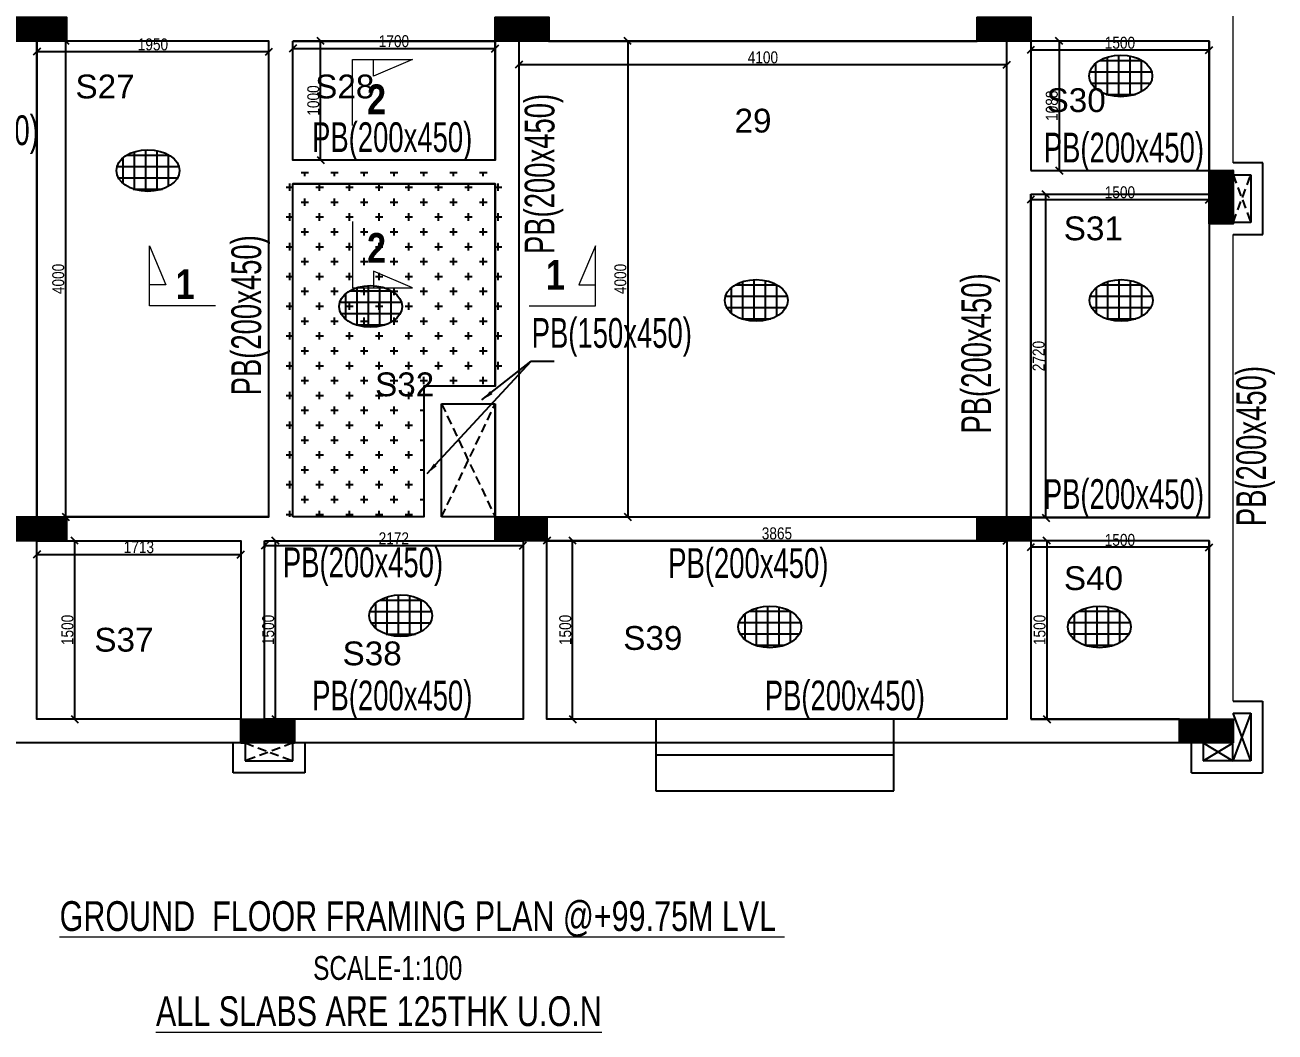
# Model space of a CAD drawing. Header units: millimetres. Extents: x -20 to 26267, y 2128 to 24672.
# Drawn here: x 5430 to 15933, y 2128 to 10593 of the extents above; entities that cross this region are included whole.
import ezdxf

# ---------------------------------------------------------------- set-up
doc = ezdxf.new("R2010")
doc.units = ezdxf.units.MM
for name, pattern in [('CENTER', [50.8, 31.75, -6.35, 6.35, -6.35]), ('CONTINU', [0]), ('HIDDEN', [0.375, 0.25, -0.125])]:
    doc.linetypes.add(name, pattern=pattern)
for name, color, linetype, lineweight in [('-S-TEXT', 6, 'Continuous', 0), ('A-OPNG-WNDW', 4, 'Continuous', 20), ('S - BEAM TXT', 30, 'Continuous', 13), ('SEC TEXT', 50, 'Continuous', 5), ('section symb', 5, 'Continuous', 0)]:
    doc.layers.add(name, color=color, linetype=linetype, lineweight=lineweight)
for name, color, linetype in [('A-WALL-PATT', 7, 'Continuous'), ('beam', 4, 'Continuous'), ('BEAM-1', 7, 'CONTINU'), ('column', 5, 'Continuous'), ('DIM', 8, 'Continuous')]:
    doc.layers.add(name, color=color, linetype=linetype)
doc.styles.add('ARIAL', font='arial.ttf')
doc.styles.add('GFC', font='ARIALN.TTF')
doc.styles.add('S - GRID TXT', font='ARIALNB.TTF')
doc.styles.add('sd', font='ARIALNB.TTF')
doc.styles.add('SOBHA', font='swisscl.ttf')
doc.styles.get("Standard").update_dxf_attribs({"font": 'arial.ttf'})
doc.dimstyles.new('GFC- 50', dxfattribs={"dimscale": 100, "dimtxt": 1, "dimasz": 0.6, "dimexe": 0.2, "dimexo": 0, "dimgap": 0.1, "dimtad": 1, "dimdec": 0, "dimzin": 1, "dimdsep": 46, "dimtxsty": 'GFC', "dimblk": 'OBLIQUE', "dimcen": 0, "dimclrd": 8, "dimclre": 8, "dimclrt": 6, "dimazin": 2, "dimtfac": 1, "dimtdec": 0, "dimtmove": 1, "dimatfit": 3, "dimfxl": 1, "dimtolj": 1, "dimlwd": -1, "dimlwe": 9, "dimarcsym": 0})
pattern_1 = [(225, (-18000.62121, 29103.9644), (0.08838834765, -0.08838834765), [])]

# ---------------------------------------------------------------- blocks, each defined once
blk = doc.blocks.new('_OBLIQUE')
at = {"color": 0, "linetype": 'ByBlock'}
blk.add_line((-0.5, -0.5), (0.5, 0.5), dxfattribs=at)
blk = doc.blocks.new('*D139')
at = {"color": 8, "linetype": 'CENTER', "lineweight": 9, "transparency": 16777216}
for p, q in [((5530, 10458), (5530, 10348)), ((7480, 10458), (7480, 10348))]:
    blk.add_line(p, q, dxfattribs=at)
at = {"color": 8, "transparency": 16777216}
blk.add_line((7480, 10368), (5530, 10368), dxfattribs=at)
at = {"color": 8, "transparency": 16777216, "xscale": 60, "yscale": 60, "zscale": 60, "rotation": 180}
blk.add_blockref('_OBLIQUE', (5530, 10368), dxfattribs=at)
at = {"color": 8, "transparency": 16777216, "xscale": 60, "yscale": 60, "zscale": 60}
blk.add_blockref('_OBLIQUE', (7480, 10368), dxfattribs=at)
at = {"color": 6, "transparency": 16777216, "insert": (6505, 10429), "char_height": 100, "attachment_point": 5, "style": 'GFC'}
blk.add_mtext('\\A1;1950', dxfattribs=at)
blk = doc.blocks.new('*D72')
at = {"color": 8, "linetype": 'CENTER', "lineweight": 9, "transparency": 16777216}
for p, q in [((5530, 10458), (5791, 10458)), ((5530, 6458), (5791, 6458))]:
    blk.add_line(p, q, dxfattribs=at)
at = {"color": 8, "transparency": 16777216}
blk.add_line((5771, 10458), (5771, 6458), dxfattribs=at)
at = {"color": 8, "transparency": 16777216, "xscale": 60, "yscale": 60, "zscale": 60}
for p, rotation in [((5771, 10458), 90), ((5771, 6458), 270)]:
    blk.add_blockref('_OBLIQUE', p, dxfattribs=dict(at, rotation=rotation))
at = {"color": 6, "transparency": 16777216, "insert": (5710, 8458), "char_height": 100, "attachment_point": 5, "rotation": 90, "style": 'GFC'}
blk.add_mtext('\\A1;4000', dxfattribs=at)
blk = doc.blocks.new('*D73')
at = {"color": 8, "linetype": 'CENTER', "lineweight": 9, "transparency": 16777216}
for p, q in [((7680, 10458), (7680, 10375)), ((9380, 10458), (9380, 10375))]:
    blk.add_line(p, q, dxfattribs=at)
at = {"color": 8, "transparency": 16777216}
blk.add_line((7680, 10395), (9380, 10395), dxfattribs=at)
at = {"color": 8, "transparency": 16777216, "xscale": 60, "yscale": 60, "zscale": 60, "rotation": 180}
blk.add_blockref('_OBLIQUE', (7680, 10395), dxfattribs=at)
at = {"color": 8, "transparency": 16777216, "xscale": 60, "yscale": 60, "zscale": 60}
blk.add_blockref('_OBLIQUE', (9380, 10395), dxfattribs=at)
at = {"color": 6, "transparency": 16777216, "insert": (8530, 10456), "char_height": 100, "attachment_point": 5, "style": 'GFC'}
blk.add_mtext('\\A1;1700', dxfattribs=at)
blk = doc.blocks.new('*D74')
at = {"color": 8, "linetype": 'CENTER', "lineweight": 9, "transparency": 16777216}
for p, q in [((7680, 10458), (7934, 10458)), ((7680, 9458), (7934, 9458))]:
    blk.add_line(p, q, dxfattribs=at)
at = {"color": 8, "transparency": 16777216}
blk.add_line((7914, 9458), (7914, 10458), dxfattribs=at)
at = {"color": 8, "transparency": 16777216, "xscale": 60, "yscale": 60, "zscale": 60}
for p, rotation in [((7914, 10458), 90), ((7914, 9458), 270)]:
    blk.add_blockref('_OBLIQUE', p, dxfattribs=dict(at, rotation=rotation))
at = {"color": 6, "transparency": 16777216, "insert": (7853, 9958), "char_height": 100, "attachment_point": 5, "rotation": 90, "style": 'GFC'}
blk.add_mtext('\\A1;1000', dxfattribs=at)
blk = doc.blocks.new('*D75')
at = {"color": 8, "linetype": 'CENTER', "lineweight": 9, "transparency": 16777216}
for p, q in [((9580, 10458), (9580, 10239)), ((13680, 10458), (13680, 10239))]:
    blk.add_line(p, q, dxfattribs=at)
at = {"color": 8, "transparency": 16777216}
blk.add_line((13680, 10259), (9580, 10259), dxfattribs=at)
at = {"color": 8, "transparency": 16777216, "xscale": 60, "yscale": 60, "zscale": 60, "rotation": 180}
blk.add_blockref('_OBLIQUE', (9580, 10259), dxfattribs=at)
at = {"color": 8, "transparency": 16777216, "xscale": 60, "yscale": 60, "zscale": 60}
blk.add_blockref('_OBLIQUE', (13680, 10259), dxfattribs=at)
at = {"color": 6, "transparency": 16777216, "insert": (11630, 10320), "char_height": 100, "attachment_point": 5, "style": 'GFC'}
blk.add_mtext('\\A1;4100', dxfattribs=at)
blk = doc.blocks.new('*D76')
at = {"color": 8, "linetype": 'CENTER', "lineweight": 9, "transparency": 16777216}
for p, q in [((9580, 10458), (10514, 10458)), ((9580, 6458), (10514, 6458))]:
    blk.add_line(p, q, dxfattribs=at)
at = {"color": 8, "transparency": 16777216}
blk.add_line((10494, 10458), (10494, 6458), dxfattribs=at)
at = {"color": 8, "transparency": 16777216, "xscale": 60, "yscale": 60, "zscale": 60}
for p, rotation in [((10494, 10458), 90), ((10494, 6458), 270)]:
    blk.add_blockref('_OBLIQUE', p, dxfattribs=dict(at, rotation=rotation))
at = {"color": 6, "transparency": 16777216, "insert": (10433, 8458), "char_height": 100, "attachment_point": 5, "rotation": 90, "style": 'GFC'}
blk.add_mtext('\\A1;4000', dxfattribs=at)
blk = doc.blocks.new('*D77')
at = {"color": 8, "linetype": 'CENTER', "lineweight": 9, "transparency": 16777216}
for p, q in [((13880, 10458), (13880, 10362)), ((15380, 10458), (15380, 10362))]:
    blk.add_line(p, q, dxfattribs=at)
at = {"color": 8, "transparency": 16777216}
blk.add_line((15380, 10382), (13880, 10382), dxfattribs=at)
at = {"color": 8, "transparency": 16777216, "xscale": 60, "yscale": 60, "zscale": 60, "rotation": 180}
blk.add_blockref('_OBLIQUE', (13880, 10382), dxfattribs=at)
at = {"color": 8, "transparency": 16777216, "xscale": 60, "yscale": 60, "zscale": 60}
blk.add_blockref('_OBLIQUE', (15380, 10382), dxfattribs=at)
at = {"color": 6, "transparency": 16777216, "insert": (14630, 10443), "char_height": 100, "attachment_point": 5, "style": 'GFC'}
blk.add_mtext('\\A1;1500', dxfattribs=at)
blk = doc.blocks.new('*D78')
at = {"color": 8, "linetype": 'CENTER', "lineweight": 9, "transparency": 16777216}
for p, q in [((13880, 10458), (14139, 10458)), ((13880, 9370), (14139, 9370))]:
    blk.add_line(p, q, dxfattribs=at)
at = {"color": 8, "transparency": 16777216}
blk.add_line((14119, 10458), (14119, 9370), dxfattribs=at)
at = {"color": 8, "transparency": 16777216, "xscale": 60, "yscale": 60, "zscale": 60}
for p, rotation in [((14119, 10458), 90), ((14119, 9370), 270)]:
    blk.add_blockref('_OBLIQUE', p, dxfattribs=dict(at, rotation=rotation))
at = {"color": 6, "transparency": 16777216, "insert": (14058, 9914), "char_height": 100, "attachment_point": 5, "rotation": 90, "style": 'GFC'}
blk.add_mtext('\\A1;1088', dxfattribs=at)
blk = doc.blocks.new('*D79')
at = {"color": 8, "linetype": 'CENTER', "lineweight": 9, "transparency": 16777216}
for p, q in [((13880, 9170), (13880, 9105)), ((15380, 9170), (15380, 9105))]:
    blk.add_line(p, q, dxfattribs=at)
at = {"color": 8, "transparency": 16777216}
blk.add_line((13880, 9125), (15380, 9125), dxfattribs=at)
at = {"color": 8, "transparency": 16777216, "xscale": 60, "yscale": 60, "zscale": 60, "rotation": 180}
blk.add_blockref('_OBLIQUE', (13880, 9125), dxfattribs=at)
at = {"color": 8, "transparency": 16777216, "xscale": 60, "yscale": 60, "zscale": 60}
blk.add_blockref('_OBLIQUE', (15380, 9125), dxfattribs=at)
at = {"color": 6, "transparency": 16777216, "insert": (14630, 9186), "char_height": 100, "attachment_point": 5, "style": 'GFC'}
blk.add_mtext('\\A1;1500', dxfattribs=at)
blk = doc.blocks.new('*D80')
at = {"color": 8, "linetype": 'CENTER', "lineweight": 9, "transparency": 16777216}
for p, q in [((13880, 9170), (14028, 9170)), ((13880, 6450), (14028, 6450))]:
    blk.add_line(p, q, dxfattribs=at)
at = {"color": 8, "transparency": 16777216}
blk.add_line((14008, 6450), (14008, 9170), dxfattribs=at)
at = {"color": 8, "transparency": 16777216, "xscale": 60, "yscale": 60, "zscale": 60}
for p, rotation in [((14008, 9170), 90), ((14008, 6450), 270)]:
    blk.add_blockref('_OBLIQUE', p, dxfattribs=dict(at, rotation=rotation))
at = {"color": 6, "transparency": 16777216, "insert": (13947, 7810), "char_height": 100, "attachment_point": 5, "rotation": 90, "style": 'GFC'}
blk.add_mtext('\\A1;2720', dxfattribs=at)
blk = doc.blocks.new('*D81')
at = {"color": 8, "linetype": 'CENTER', "lineweight": 9, "transparency": 16777216}
for p, q in [((13880, 6258), (13880, 6183)), ((15380, 6258), (15380, 6183))]:
    blk.add_line(p, q, dxfattribs=at)
at = {"color": 8, "transparency": 16777216}
blk.add_line((15380, 6203), (13880, 6203), dxfattribs=at)
at = {"color": 8, "transparency": 16777216, "xscale": 60, "yscale": 60, "zscale": 60, "rotation": 180}
blk.add_blockref('_OBLIQUE', (13880, 6203), dxfattribs=at)
at = {"color": 8, "transparency": 16777216, "xscale": 60, "yscale": 60, "zscale": 60}
blk.add_blockref('_OBLIQUE', (15380, 6203), dxfattribs=at)
at = {"color": 6, "transparency": 16777216, "insert": (14630, 6264), "char_height": 100, "attachment_point": 5, "style": 'GFC'}
blk.add_mtext('\\A1;1500', dxfattribs=at)
blk = doc.blocks.new('*D82')
at = {"color": 8, "linetype": 'CENTER', "lineweight": 9, "transparency": 16777216}
for p, q in [((13880, 6258), (14036, 6258)), ((13880, 4758), (14036, 4758))]:
    blk.add_line(p, q, dxfattribs=at)
at = {"color": 8, "transparency": 16777216}
blk.add_line((14016, 6258), (14016, 4758), dxfattribs=at)
at = {"color": 8, "transparency": 16777216, "xscale": 60, "yscale": 60, "zscale": 60}
for p, rotation in [((14016, 6258), 90), ((14016, 4758), 270)]:
    blk.add_blockref('_OBLIQUE', p, dxfattribs=dict(at, rotation=rotation))
at = {"color": 6, "transparency": 16777216, "insert": (13955, 5508), "char_height": 100, "attachment_point": 5, "rotation": 90, "style": 'GFC'}
blk.add_mtext('\\A1;1500', dxfattribs=at)
blk = doc.blocks.new('*D83')
at = {"color": 8, "linetype": 'CENTER', "lineweight": 9, "transparency": 16777216}
for p, q in [((9815, 6258), (9815, 6278)), ((13680, 6258), (13680, 6278))]:
    blk.add_line(p, q, dxfattribs=at)
at = {"color": 8, "transparency": 16777216}
blk.add_line((9815, 6258), (13680, 6258), dxfattribs=at)
at = {"color": 8, "transparency": 16777216, "xscale": 60, "yscale": 60, "zscale": 60, "rotation": 180}
blk.add_blockref('_OBLIQUE', (9815, 6258), dxfattribs=at)
at = {"color": 8, "transparency": 16777216, "xscale": 60, "yscale": 60, "zscale": 60}
blk.add_blockref('_OBLIQUE', (13680, 6258), dxfattribs=at)
at = {"color": 6, "transparency": 16777216, "insert": (11748, 6319), "char_height": 100, "attachment_point": 5, "style": 'GFC'}
blk.add_mtext('\\A1;3865', dxfattribs=at)
blk = doc.blocks.new('*D84')
at = {"color": 8, "linetype": 'CENTER', "lineweight": 9, "transparency": 16777216}
for p, q in [((9815, 6258), (10051, 6258)), ((9815, 4758), (10051, 4758))]:
    blk.add_line(p, q, dxfattribs=at)
at = {"color": 8, "transparency": 16777216}
blk.add_line((10031, 4758), (10031, 6258), dxfattribs=at)
at = {"color": 8, "transparency": 16777216, "xscale": 60, "yscale": 60, "zscale": 60}
for p, rotation in [((10031, 6258), 90), ((10031, 4758), 270)]:
    blk.add_blockref('_OBLIQUE', p, dxfattribs=dict(at, rotation=rotation))
at = {"color": 6, "transparency": 16777216, "insert": (9970, 5508), "char_height": 100, "attachment_point": 5, "rotation": 90, "style": 'GFC'}
blk.add_mtext('\\A1;1500', dxfattribs=at)
blk = doc.blocks.new('*D85')
at = {"color": 8, "linetype": 'CENTER', "lineweight": 9, "transparency": 16777216}
for p, q in [((7444, 6258), (7444, 6198)), ((9615, 6258), (9615, 6198))]:
    blk.add_line(p, q, dxfattribs=at)
at = {"color": 8, "transparency": 16777216}
blk.add_line((7444, 6218), (9615, 6218), dxfattribs=at)
at = {"color": 8, "transparency": 16777216, "xscale": 60, "yscale": 60, "zscale": 60, "rotation": 180}
blk.add_blockref('_OBLIQUE', (7444, 6218), dxfattribs=at)
at = {"color": 8, "transparency": 16777216, "xscale": 60, "yscale": 60, "zscale": 60}
blk.add_blockref('_OBLIQUE', (9615, 6218), dxfattribs=at)
at = {"color": 6, "transparency": 16777216, "insert": (8529, 6278), "char_height": 100, "attachment_point": 5, "style": 'GFC'}
blk.add_mtext('\\A1;2172', dxfattribs=at)
blk = doc.blocks.new('*D86')
at = {"color": 8, "linetype": 'CENTER', "lineweight": 9, "transparency": 16777216}
for p, q in [((7444, 6258), (7555, 6258)), ((7444, 4758), (7555, 4758))]:
    blk.add_line(p, q, dxfattribs=at)
at = {"color": 8, "transparency": 16777216}
blk.add_line((7535, 4758), (7535, 6258), dxfattribs=at)
at = {"color": 8, "transparency": 16777216, "xscale": 60, "yscale": 60, "zscale": 60}
for p, rotation in [((7535, 6258), 90), ((7535, 4758), 270)]:
    blk.add_blockref('_OBLIQUE', p, dxfattribs=dict(at, rotation=rotation))
at = {"color": 6, "transparency": 16777216, "insert": (7474, 5508), "char_height": 100, "attachment_point": 5, "rotation": 90, "style": 'GFC'}
blk.add_mtext('\\A1;1500', dxfattribs=at)
blk = doc.blocks.new('*D87')
at = {"color": 8, "linetype": 'CENTER', "lineweight": 9, "transparency": 16777216}
for p, q in [((5530, 6258), (5530, 6122)), ((7244, 6258), (7244, 6122))]:
    blk.add_line(p, q, dxfattribs=at)
at = {"color": 8, "transparency": 16777216}
blk.add_line((5530, 6142), (7244, 6142), dxfattribs=at)
at = {"color": 8, "transparency": 16777216, "xscale": 60, "yscale": 60, "zscale": 60, "rotation": 180}
blk.add_blockref('_OBLIQUE', (5530, 6142), dxfattribs=at)
at = {"color": 8, "transparency": 16777216, "xscale": 60, "yscale": 60, "zscale": 60}
blk.add_blockref('_OBLIQUE', (7244, 6142), dxfattribs=at)
at = {"color": 6, "transparency": 16777216, "insert": (6387, 6203), "char_height": 100, "attachment_point": 5, "style": 'GFC'}
blk.add_mtext('\\A1;1713', dxfattribs=at)
blk = doc.blocks.new('*D88')
at = {"color": 8, "linetype": 'CENTER', "lineweight": 9, "transparency": 16777216}
for p, q in [((5530, 6258), (5868, 6258)), ((5530, 4758), (5868, 4758))]:
    blk.add_line(p, q, dxfattribs=at)
at = {"color": 8, "transparency": 16777216}
blk.add_line((5848, 4758), (5848, 6258), dxfattribs=at)
at = {"color": 8, "transparency": 16777216, "xscale": 60, "yscale": 60, "zscale": 60}
for p, rotation in [((5848, 6258), 90), ((5848, 4758), 270)]:
    blk.add_blockref('_OBLIQUE', p, dxfattribs=dict(at, rotation=rotation))
at = {"color": 6, "transparency": 16777216, "insert": (5787, 5508), "char_height": 100, "attachment_point": 5, "rotation": 90, "style": 'GFC'}
blk.add_mtext('\\A1;1500', dxfattribs=at)

msp = doc.modelspace()

# ---------------------------------------------------------------- hatches: boundary and pattern name
at = {"layer": 'A-WALL-PATT'}
h = msp.add_hatch(dxfattribs=at)
h.set_pattern_fill('ANSI31', color=8)
h.set_pattern_definition([(45, (67480.36595, 26291.84738), (-0.08838834765, 0.08838834765), [])])
h.paths.add_polyline_path([(5330.1, 10657.8), (5330.1, 10457.8), (5780.1, 10457.8), (5780.1, 10657.8)])
h = msp.add_hatch(dxfattribs=at)
h.set_pattern_fill('ANSI31', color=8)
h.set_pattern_definition([(45, (71530.36595, 26291.84897), (-0.08838834765, 0.08838834765), [])])
h.paths.add_polyline_path([(9380.1, 10657.8), (9380.1, 10457.8), (9830.1, 10457.8), (9830.1, 10657.8)])
h = msp.add_hatch(dxfattribs=at)
h.set_pattern_fill('ANSI31', color=8)
h.set_pattern_definition([(45, (75580.36591, 26291.84717), (-0.08838834765, 0.08838834765), [])])
h.paths.add_polyline_path([(13430.1, 10657.8), (13430.1, 10457.8), (13880.1, 10457.8), (13880.1, 10657.8)])
h = msp.add_hatch(dxfattribs=at)
h.set_pattern_fill('CROSS', color=8, scale=500)
h.set_pattern_definition([(0, (-18000.62, 29103.96), (125, 125), [62.5, -187.5]), (90, (-17969.37, 29072.71), (-125, 125), [62.5, -187.5])])
edge = h.paths.add_edge_path()
edge.add_line((9388.8, 7557.8), (8780.1, 7557.8))
edge.add_line((8780.1, 7557.8), (8780.1, 6457.8))
edge.add_line((8780.1, 6457.8), (7580.1, 6457.8))
edge.add_line((7580.1, 6457.8), (7580.1, 9357.8))
edge.add_line((7580.1, 9357.8), (9480.1, 9357.8))
edge.add_line((9480.1, 9357.8), (9480.1, 7557.8))
h = msp.add_hatch(dxfattribs=at)
h.set_pattern_fill('ANSI31', color=8, angle=90)
h.set_pattern_definition([(135, (-18000.62121, 29103.9644), (-0.08838834765, -0.08838834765), [])])
h.paths.add_polyline_path([(15580.1, 8920.1), (15580.1, 9370.1), (15380.1, 9370.1), (15380.1, 8920.1)])
h = msp.add_hatch(dxfattribs=at)
h.set_pattern_fill('ANSI31', color=8)
h.set_pattern_definition([(45, (67480.36595, 22091.84738), (-0.08838834765, 0.08838834765), [])])
h.paths.add_polyline_path([(5330.1, 6457.8), (5330.1, 6257.8), (5780.1, 6257.8), (5780.1, 6457.8)])
h = msp.add_hatch(dxfattribs=at)
h.set_pattern_fill('ANSI31', color=8)
h.set_pattern_definition([(45, (71530.36595, 22091.84738), (-0.08838834765, 0.08838834765), [])])
h.paths.add_polyline_path([(9380.1, 6457.8), (9380.1, 6257.8), (9815.1, 6257.8), (9815.1, 6457.8)])
h = msp.add_hatch(dxfattribs=at)
h.set_pattern_fill('ANSI31', color=8)
h.set_pattern_definition([(45, (75580.36592, 22091.84738), (-0.08838834765, 0.08838834765), [])])
h.paths.add_polyline_path([(13430.1, 6457.8), (13430.1, 6257.8), (13880.1, 6257.8), (13880.1, 6457.8)])
h = msp.add_hatch(dxfattribs=at)
h.set_pattern_fill('ANSI31', color=8, angle=180)
h.set_pattern_definition(pattern_1)
h.paths.add_polyline_path([(7693.6, 4557.8), (7693.6, 4757.8), (7243.6, 4757.8), (7243.6, 4557.8)])
h = msp.add_hatch(dxfattribs=at)
h.set_pattern_fill('ANSI31', color=8, angle=180)
h.set_pattern_definition(pattern_1)
h.paths.add_polyline_path([(15580.1, 4557.8), (15580.1, 4757.8), (15130.1, 4757.8), (15130.1, 4557.8)])
at = {"layer": 'DIM'}
h = msp.add_hatch(dxfattribs=at)
h.set_pattern_fill('ANSI37', color=256, scale=30, angle=45)
h.set_pattern_definition([(90, (-151972.89, 116689.68), (-95.25, 2e-14), []), (180, (-151972.89, 116689.68), (-2e-14, -95.25), [])])
edge = h.paths.add_edge_path()
edge.add_ellipse((14637.1, 10164.7), major_axis=(-265, 0), ratio=0.6603774, start_angle=0, end_angle=360)
h = msp.add_hatch(dxfattribs=at)
h.set_pattern_fill('ANSI37', color=256, scale=30, angle=45)
h.set_pattern_definition([(90, (-160146.84, 115893.89), (-95.25, 2e-14), []), (180, (-160146.84, 115893.89), (-2e-14, -95.25), [])])
edge = h.paths.add_edge_path()
edge.add_ellipse((6463.2, 9368.9), major_axis=(-265, 0), ratio=0.6603774, start_angle=0, end_angle=360)
h = msp.add_hatch(dxfattribs=at)
h.set_pattern_fill('ANSI37', color=256, scale=30, angle=45)
h.set_pattern_definition([(90, (-155035.66, 114802.72), (-95.25, 2e-14), []), (180, (-155035.66, 114802.72), (-2e-14, -95.25), [])])
edge = h.paths.add_edge_path()
edge.add_ellipse((11574.3, 8277.7), major_axis=(-265, 0), ratio=0.6603774, start_angle=0, end_angle=360)
h = msp.add_hatch(dxfattribs=at)
h.set_pattern_fill('ANSI37', color=256, scale=30, angle=45)
h.set_pattern_definition([(90, (-151969.56, 114802.72), (-95.25, 2e-14), []), (180, (-151969.56, 114802.72), (-2e-14, -95.25), [])])
edge = h.paths.add_edge_path()
edge.add_ellipse((14640.4, 8277.7), major_axis=(-265, 0), ratio=0.6603774, start_angle=0, end_angle=360)
h = msp.add_hatch(dxfattribs=at)
h.set_pattern_fill('ANSI37', color=256, scale=30, angle=45)
h.set_pattern_definition([(90, (-158276.34, 114751.67), (-95.25, 2e-14), []), (180, (-158276.34, 114751.67), (-2e-14, -95.25), [])])
edge = h.paths.add_edge_path()
edge.add_ellipse((8333.7, 8226.7), major_axis=(-265, 0), ratio=0.6603774, start_angle=0, end_angle=360)
h = msp.add_hatch(dxfattribs=at)
h.set_pattern_fill('ANSI37', color=256, scale=30, angle=45)
h.set_pattern_definition([(90, (-158022.72, 112153.22), (-95.25, 2e-14), []), (180, (-158022.72, 112153.22), (-2e-14, -95.25), [])])
edge = h.paths.add_edge_path()
edge.add_ellipse((8587.3, 5628.2), major_axis=(-265, 0), ratio=0.6603774, start_angle=0, end_angle=360)
h = msp.add_hatch(dxfattribs=at)
h.set_pattern_fill('ANSI37', color=256, scale=30, angle=45)
h.set_pattern_definition([(90, (-154922.01, 112058.8), (-95.25, 2e-14), []), (180, (-154922.01, 112058.8), (-2e-14, -95.25), [])])
edge = h.paths.add_edge_path()
edge.add_ellipse((11688, 5533.8), major_axis=(-265, 0), ratio=0.6603774, start_angle=0, end_angle=360)
h = msp.add_hatch(dxfattribs=at)
h.set_pattern_fill('ANSI37', color=256, scale=30, angle=45)
h.set_pattern_definition([(90, (-152152.63, 112058.8), (-95.25, 2e-14), []), (180, (-152152.63, 112058.8), (-2e-14, -95.25), [])])
edge = h.paths.add_edge_path()
edge.add_ellipse((14457.4, 5533.8), major_axis=(-265, 0), ratio=0.6603774, start_angle=0, end_angle=360)

# ---------------------------------------------------------------- linework, layer by layer
at = {"color": 40, "true_color": 0xf8d731}
for points, elevation in [([(5530.1, 6457.8), (7480.1, 6457.8), (7480.1, 10457.8), (5530.1, 10457.8)], 358558.6), ([(7680.1, 10457.8), (9380.1, 10457.8), (9380.1, 9457.8), (7680.1, 9457.8)], 358558.6), ([(9580.1, 6457.8), (13680.1, 6457.8), (13680.1, 10457.8), (9580.1, 10457.8)], 358558.6), ([(13880.1, 9370.1), (15380.1, 9370.1), (15380.1, 10457.8), (13880.1, 10457.8)], 478075.2), ([(7680.1, 6457.8), (7680.1, 9257.8), (9379.5, 9257.8), (9379.5, 7557.8), (8780.1, 7557.8), (8780.1, 6457.8)], 239039.1), ([(13880.1, 9170.1), (15380.1, 9170.1), (15380.1, 6449.8), (13880.1, 6449.8)], 239036.1), ([(5530.1, 6257.8), (7243.6, 6257.8), (7243.6, 4757.8), (5530.1, 4757.8)], 358558.6), ([(7443.6, 6257.8), (9615.1, 6257.8), (9615.1, 4757.8), (7443.6, 4757.8)], 358558.6), ([(9815.1, 6257.8), (13680.1, 6257.8), (13680.1, 4757.8), (9815.1, 4757.8)], 358558.6), ([(13880.1, 4757.8), (15380.1, 4757.8), (15380.1, 6257.8), (13880.1, 6257.8)], 239039.1)]:
    msp.add_lwpolyline(points, close=True, dxfattribs=dict(at, elevation=elevation))
at = {"layer": 'A-OPNG-WNDW'}
for p, q in [((15580.1, 9432.8, 239039.1), (15580.1, 13507.3, 347463)), ((13880.1, 10457.8, 478078.2), (15380.1, 10457.8, 239039.1)), ((13880.1, 9370.1, 478075.2), (15380.1, 9370.1, 239036.1)), ((13880.1, 9170.1, 239036.1), (15380.1, 9170.1, 239036.1)), ((15580.1, 4907.8, 239039.1), (15580.1, 8832.8, 239039.1)), ((13880.1, 6457.8, 239039.1), (15380.1, 6457.8, 239039.1)), ((5530.1, 6257.8, 358558.6), (5530.1, 4757.8, 239039.1)), ((7243.6, 4757.8, 239039.1), (7243.6, 6257.8, 358558.6)), ((7443.6, 4757.8, 239039.1), (7443.6, 6257.8, 358558.6)), ((9615.1, 6257.8, 358558.6), (9615.1, 4757.8, 239039.1)), ((9815.1, 6257.8, 358558.6), (9815.1, 4757.8, 239039.1)), ((13680.1, 6257.8, 239039.1), (13680.1, 4757.8, 239039.1)), ((13880.1, 6257.8, 239039.1), (13880.1, 4757.8, 239039.1)), ((13880.1, 6257.8, 239039.1), (15380.1, 6257.8, 239039.1))]:
    msp.add_line(p, q, dxfattribs=at)
at = {"layer": 'A-OPNG-WNDW', "color": 8}
for p, q in [((15580.1, 9370.1, 239039.1), (15580.1, 9332.8, 246580.1)), ((15580.1, 8932.8, 239039.1), (15580.1, 8920.1, 239039.1))]:
    msp.add_line(p, q, dxfattribs=at)
at = {"layer": 'beam'}
for p, q in [((5530.1, 6457.8, 358558.6), (5530.1, 10457.8, 358558.6)), ((7480.1, 10457.8, 358558.6), (5780.1, 10457.8, 358558.6)), ((7480.1, 6457.8, 239039.1), (7480.1, 10457.8, 358558.6)), ((9380.1, 10457.8, 358558.6), (7680.1, 10457.8, 358558.6)), ((7680.1, 9457.8, 328678.8), (7680.1, 10457.8, 358558.6)), ((9380.1, 9457.8, 358558.6), (9380.1, 10457.8, 358558.6)), ((9580.1, 10457.8, 239039.1), (9580.1, 6457.8, 358558.6)), ((9830.1, 10457.8, 239039.1), (13430.1, 10457.8, 365589.2)), ((13680.1, 6457.8), (13680.1, 10457.8)), ((13880.1, 10457.8, 239039.1), (13880.1, 9369.3, 239039.1)), ((15380.1, 10457.8, 239039.1), (15380.1, 9370.1, 239039.1)), ((9380.1, 9457.8, 239039.1), (7680.1, 9457.8, 328678.8)), ((7680.1, 6457.8, 239039.1), (7680.1, 9257.8, 322702.8)), ((9380.1, 9257.8, 239039.1), (7680.1, 9257.8, 328678.8)), ((9380.1, 7557.8, 311604.5), (9380.1, 9257.8, 239039.1)), ((9380.1, 9257.8, 239039.1), (9380.1, 7557.8, 239039.1)), ((13880.1, 9170.1, 239036.1), (13880.1, 6457.8, 239039.1)), ((15380.1, 8920.1, 239039.1), (15380.1, 6457.8, 239039.1)), ((9380.1, 7557.8, 239039.1), (8780.1, 7557.8, 239039.1)), ((8780.1, 7557.8, 239039.1), (8780.1, 6457.8, 239039.1)), ((8930.1, 6457.8, 239039.1), (8930.1, 7407.8, 239039.1)), ((8930.1, 7407.8, 239039.1), (9380.1, 7407.8, 239039.1)), ((9380.1, 6457.8, 358558.6), (9380.1, 7407.8, 318007.4)), ((9380.1, 7407.8, 239039.1), (9380.1, 6457.8, 239039.1)), ((7480.1, 6457.8, 302118.9), (5780.1, 6457.8, 358558.6)), ((8780.1, 6457.8, 239039.1), (7680.1, 6457.8, 239039.1)), ((9380.1, 6457.8, 239039.1), (8930.1, 6457.8, 239039.1)), ((9815.1, 6457.8, 358558.6), (13430.1, 6457.8, 232039.4)), ((5780.1, 6257.8, 358558.6), (7243.6, 6257.8, 358558.6)), ((7443.6, 6257.8, 358558.6), (9380.1, 6257.8, 358558.6)), ((13430.1, 6257.8, 232039.4), (9815.1, 6257.8, 358558.6)), ((15380.1, 6257.8, 239039.1), (15380.1, 4757.8, 239039.1)), ((6430.1, 4757.8, 239039.1), (5530.1, 4757.8, 239039.1)), ((7243.6, 4757.8, 239039.1), (6430.1, 4757.8, 239039.1)), ((9615.1, 4757.8, 239039.1), (7693.6, 4757.8, 239039.1)), ((13680.1, 4757.8, 239039.1), (9815.1, 4757.8, 239039.1)), ((15130.1, 4757.8, 239039.1), (13880.1, 4757.8, 239039.1)), ((7243.6, 4557.8, 239039.1), (830.1, 4557.8, 239039.1)), ((15130.1, 4557.8, 239039.1), (7693.6, 4557.8, 239039.1))]:
    msp.add_line(p, q, dxfattribs=at)
at = {"layer": 'beam', "color": 4}
for p, q in [((15830.1, 9432.8, 239039.1), (15580.1, 9432.8, 239039.1)), ((15830.1, 8832.8, 239039.1), (15830.1, 9432.8, 239039.1)), ((15580.1, 8832.8, 239039.1), (15830.1, 8832.8, 239039.1)), ((15580.1, 4907.8, 239039.1), (15828.9, 4907.8, 239039.1)), ((15828.9, 4907.8, 239039.1), (15828.9, 4307.8, 239039.1)), ((7180.1, 4307.8, 239039.1), (7180.1, 4557.8, 239039.1)), ((7780.1, 4557.8, 239039.1), (7780.1, 4307.8, 239039.1)), ((15230.2, 4307.8, 239039.1), (15230.2, 4557.8, 239039.1)), ((7780.1, 4307.8, 239039.1), (7180.1, 4307.8, 239039.1)), ((15230.2, 4307.8, 239039.1), (15828.9, 4307.8, 239039.1))]:
    msp.add_line(p, q, dxfattribs=at)
at = {"layer": 'beam', "color": 8}
for p, q in [((15580.1, 9332.8, 239039.1), (15730.1, 9332.8, 239039.1)), ((15730.1, 9332.8, 239039.1), (15730.1, 8932.8, 239039.1)), ((15730.1, 8932.8, 239039.1), (15580.1, 8932.8, 239039.1)), ((10730.1, 4756.7, 239039.1), (10730.1, 4156.7, 239039.1)), ((12730.1, 4156.7, 239039.1), (12730.1, 4756.7, 239039.1)), ((15728.9, 4807.8, 239039.1), (15578.9, 4407.8, 239039.1)), ((15580.1, 4807.8, 239039.1), (15728.9, 4807.8, 239039.1)), ((15728.9, 4407.8, 239039.1), (15580.1, 4807.8, 239039.1)), ((15728.9, 4807.8, 239039.1), (15728.9, 4407.8, 239039.1)), ((7243.6, 4557.8, 239039.1), (7280.1, 4557.8, 239039.1)), ((7280.1, 4557.8, 239039.1), (7280.1, 4407.8, 239039.1)), ((7680.1, 4557.8, 239039.1), (7693.6, 4557.8, 239039.1)), ((7680.1, 4407.8, 239039.1), (7680.1, 4557.8, 239039.1)), ((15330.2, 4407.8, 239039.1), (15580.2, 4557.8, 239039.1)), ((15330.2, 4557.8, 239039.1), (15578.9, 4407.8, 239039.1)), ((15330.2, 4557.8, 239039.1), (15330.2, 4407.8, 239039.1)), ((15578.9, 4407.8, 239039.1), (15578.9, 4557.8, 239039.1)), ((12730.1, 4456.7, 239039.1), (10730.1, 4456.7, 239039.1)), ((7280.1, 4407.8, 239039.1), (7680.1, 4407.8, 239039.1)), ((15728.9, 4407.8, 239039.1), (15330.2, 4407.8, 239039.1)), ((10730.1, 4156.7, 239039.1), (12730.1, 4156.7, 239039.1))]:
    msp.add_line(p, q, dxfattribs=at)
at = {"layer": 'beam', "color": 8, "linetype": 'HIDDEN', "ltscale": 300}
for p, q in [((15580.1, 9332.8, 239039.1), (15730.1, 8932.8, 239039.1)), ((15580.1, 8932.8, 239039.1), (15730.1, 9332.8, 239039.1)), ((8930.1, 6457.8, 239039.1), (9380.1, 7407.8, 318007.4)), ((8930.1, 7407.8, 239039.1), (9380.1, 6457.8, 239039.1)), ((7280.1, 4557.8, 239039.1), (7680.1, 4407.8, 239039.1)), ((7680.1, 4557.8, 239039.1), (7280.1, 4407.8, 239039.1))]:
    msp.add_line(p, q, dxfattribs=at)
at = {"layer": 'BEAM-1', "color": 3}
for centre in [(14637.1, 10164.7, 239039.1), (6463.2, 9368.9, 56071.1), (11574.3, 8277.7, 239039.1), (14640.4, 8277.7, 239039.1), (8333.7, 8226.7, 239039.1), (8587.3, 5628.2, 239039.1), (11688, 5533.8, 239039.1), (14457.4, 5533.8, 239039.1)]:
    msp.add_ellipse(centre, major_axis=(-265, 0), ratio=0.6603774, dxfattribs=at)
at = {"layer": 'column'}
for points, elevation in [([(5330.1, 10657.8), (5780.1, 10657.8), (5780.1, 10457.8), (5330.1, 10457.8)], 358558.6), ([(9380.1, 10657.8), (9830.1, 10657.8), (9830.1, 10457.8), (9380.1, 10457.8)], 239039.1), ([(13430.1, 10657.8), (13880.1, 10657.8), (13880.1, 10457.8), (13430.1, 10457.8)], 478078.2), ([(15380.1, 8920.1), (15380.1, 9370.1), (15580.1, 9370.1), (15580.1, 8920.1)], 239039.1), ([(5330.1, 6457.8), (5780.1, 6457.8), (5780.1, 6257.8), (5330.1, 6257.8)], 358558.6), ([(9380.1, 6457.8), (9815.1, 6457.8), (9815.1, 6257.8), (9380.1, 6257.8)], 358558.6), ([(13430.1, 6457.8), (13880.1, 6457.8), (13880.1, 6257.8), (13430.1, 6257.8)], 239039.1), ([(7693.6, 4557.8), (7243.6, 4557.8), (7243.6, 4757.8), (7693.6, 4757.8)], 239039.1), ([(15580.1, 4557.8), (15130.1, 4557.8), (15130.1, 4757.8), (15580.1, 4757.8)], 239039.1)]:
    msp.add_lwpolyline(points, close=True, dxfattribs=dict(at, elevation=elevation))
at = {"layer": 'section symb', "ltscale": 1000}
for points, elevation in [([(8180.9, 9747.7), (8180.9, 10303.1), (8685.8, 10303.1), (8357.7, 10163.7), (8357.7, 10303.1)], 908267.3), ([(8180.9, 8939.7), (8180.9, 8384.3), (8685.8, 8384.3), (8357.7, 8523.7), (8357.7, 8384.3)], 908267.3), ([(7030.8, 8232.9), (6475.4, 8232.9), (6475.4, 8737.8), (6614.8, 8409.7), (6475.4, 8409.7)], 239039.1), ([(9667.2, 8232.9), (10222.5, 8232.9), (10222.5, 8737.8), (10083.2, 8409.7), (10222.5, 8409.7)], 239039.1)]:
    msp.add_lwpolyline(points, dxfattribs=dict(at, elevation=elevation))

# ---------------------------------------------------------------- texts
at = {"layer": '-S-TEXT', "style": 'SOBHA'}
msp.add_text('%%UGROUND  FLOOR FRAMING PLAN @+99.75M LVL ', height=250, dxfattribs=at).set_placement((5721.1, 2977.8, 119519.5))
at = {"layer": '-S-TEXT', "linetype": 'Continuous', "ltscale": 150000, "insert": (7851.1, 2766.5), "char_height": 200, "attachment_point": 1, "style": 'ARIAL'}
msp.add_mtext_dynamic_manual_height_columns('{\\fSwis721 LtCn BT|b0|i0|c0|p34;\\W1;SCALE-1:100}', width=1300.427, gutter_width=250, heights=[0], dxfattribs=at)
at = {"layer": '-S-TEXT', "linetype": 'Continuous', "ltscale": 150000, "insert": (6530.5, 2428.4), "char_height": 250, "width": 3743.653, "attachment_point": 1, "style": 'ARIAL'}
msp.add_mtext('{\\fSwis721 LtCn BT|b0|i0|c0|p34;\\W1;\\LALL SLABS ARE 125THK U.O.N}', dxfattribs=at)
at = {"color": 3, "char_height": 200, "attachment_point": 1}
for s, insert in [('S27', (5854.3, 10175.8)), ('S28', (7868.3, 10175.8)), ('S30', (14013.8, 10060.8)), ('29', (11391.8, 9888.8)), ('S31', (14157.8, 8983.3)), ('S32', (8371.3, 7672.3)), ('S40', (14159.3, 6043.3)), ('S37', (6012.8, 5525.8)), ('S39', (10456.8, 5540.3)), ('S38', (8098.3, 5410.8))]:
    msp.add_mtext_dynamic_manual_height_columns(s, width=425.5, gutter_width=1, heights=[0], dxfattribs=dict(at, insert=insert))
at = {"layer": 'S - BEAM TXT', "char_height": 250, "attachment_point": 8, "rotation": 90, "style": 'S - GRID TXT'}
for insert in [(9953.9, 9340.5, 310154.5), (7489.5, 8152.6, 295110.2), (13623.1, 7831.4, 310154.5), (15932.9, 7053.1, 144193.3)]:
    msp.add_mtext('{\\fSwis721 LtCn BT|b0|i0|c0|p34;\\W0.9;PB(200x450)}', dxfattribs=dict(at, insert=insert))
at = {"layer": 'S - BEAM TXT', "char_height": 250, "attachment_point": 8, "style": 'S - GRID TXT'}
for s, insert in [('{\\fSwis721 LtCn BT|b0|i0|c0|p34;\\W0.9;PB(200x450)}', (4873.1, 9507.8, 258632.5)), ('{\\fSwis721 LtCn BT|b0|i0|c0|p34;\\W0.9;PB(200x450)}', (8515.1, 9449.8, 283858.9)), ('{\\fSwis721 LtCn BT|b0|i0|c0|p34;\\W0.9;PB(200x450)}', (14663.2, 9362.1, 239036.1)), ('{\\fSwis721 LtCn BT|b0|i0|c0|p34;\\W0.9;PB(150x450)}', (10360.5, 7803.9, 239039.1)), ('{\\fSwis721 LtCn BT|b0|i0|c0|p34;\\W0.9;PB(200x450)}', (14663.2, 6449.8, 119519.5)), ('{\\fSwis721 LtCn BT|b0|i0|c0|p34;\\W0.9;PB(200x450)}', (8269.9, 5875.9, 119519.5)), ('{\\fSwis721 LtCn BT|b0|i0|c0|p34;\\W0.9;PB(200x450)}', (11507.6, 5869.7, 298798.9)), ('{\\fSwis721 LtCn BT|b0|i0|c0|p34;\\W0.9;PB(200x450)}', (8516, 4756.7, 239039.1)), ('{\\fSwis721 LtCn BT|b0|i0|c0|p34;\\W0.9;PB(200x450)}', (12318.5, 4756.7, 239039.1))]:
    msp.add_mtext(s, dxfattribs=dict(at, insert=insert))
at = {"layer": 'SEC TEXT', "color": 2, "linetype": 'Continuous', "style": 'sd'}
for s, rotation, p in [('2', 359.98936, (8304, 9842.9, 908267.3)), ('2', 0.01064, (8304, 8593.7, 908267.3)), ('1', 0.01064, (9806.6, 8368.5, 239039.1)), ('1', 0.01064, (6696.4, 8288.7, 239039.1))]:
    msp.add_text(s, height=250, rotation=rotation, dxfattribs=at).set_placement(p)

# ---------------------------------------------------------------- dimensions: what is measured, and where the dimension line sits
at = {"color": 40, "true_color": 0xf8d731}
for base, p1, p2, picture, middle in [((9380.1, 10395.3), (7680.1, 10457.8, 358558.6), (9380.1, 10457.8, 358558.6), '*D73', (8530.1, 10456.4)), ((13880.1, 10382.3), (15380.1, 10457.8, 478075.2), (13880.1, 10457.8, 478075.2), '*D77', (14630.1, 10443.4)), ((5530.1, 10368.3), (7480.1, 10457.8, 358558.6), (5530.1, 10457.8, 358558.6), '*D139', (6505.1, 10429.4)), ((9580.1, 10259.3), (13680.1, 10457.8, 358558.6), (9580.1, 10457.8, 358558.6), '*D75', (11630.1, 10320.4)), ((15380.1, 9124.8), (13880.1, 9170.1, 239036.1), (15380.1, 9170.1, 239036.1), '*D79', (14630.1, 9185.9)), ((9615.1097, 6217.799), (7443.5891, 6257.8274, 358558.6349), (9615.1097, 6257.8274, 358558.6349), '*D85', (8529.3494, 6278.0037)), ((13680.1, 6257.8), (9815.1, 6257.8, 358558.6), (13680.1, 6257.8, 358558.6), '*D83', (11747.6, 6318.9)), ((13880.1, 6203.3), (15380.1, 6257.8, 239039.1), (13880.1, 6257.8, 239039.1), '*D81', (14630.1, 6264.4)), ((7243.5891, 6142.299), (5530.1097, 6257.8274, 358558.6349), (7243.5891, 6257.8274, 358558.6349), '*D87', (6386.8494, 6203.3563))]:
    dim = msp.add_linear_dim(base=base, p1=p1, p2=p2, dimstyle='GFC- 50', dxfattribs=at)
    dim.commit()
    dim.dimension.update_dxf_attribs({"geometry": picture, "text_midpoint": middle})
for base, p1, p2, picture, middle in [((5771.3, 6457.8), (5530.1, 10457.8, 358558.6), (5530.1, 6457.8, 358558.6), '*D72', (5710.2, 8457.8)), ((7913.8, 10457.8), (7680.1, 9457.8, 358558.6), (7680.1, 10457.8, 358558.6), '*D74', (7852.7, 9957.8)), ((10494.3, 6457.8), (9580.1, 10457.8, 358558.6), (9580.1, 6457.8, 358558.6), '*D76', (10433.2, 8457.8)), ((14118.8, 9370.1), (13880.1, 10457.8, 478075.2), (13880.1, 9370.1, 478075.2), '*D78', (14057.7, 9914)), ((14007.8, 9170.1), (13880.1, 6449.8, 239036.1), (13880.1, 9170.1, 239036.1), '*D80', (13946.7, 7810)), ((5847.8, 6257.8), (5530.1, 4757.8, 358558.6), (5530.1, 6257.8, 358558.6), '*D88', (5786.7, 5507.8)), ((7535.3, 6257.8), (7443.6, 4757.8, 358558.6), (7443.6, 6257.8, 358558.6), '*D86', (7474.2, 5507.8)), ((10031.3, 6257.8), (9815.1, 4757.8, 358558.6), (9815.1, 6257.8, 358558.6), '*D84', (9970.2, 5507.8)), ((14016.3, 4757.8), (13880.1, 6257.8, 239039.1), (13880.1, 4757.8, 239039.1), '*D82', (13955.2, 5507.8))]:
    dim = msp.add_linear_dim(base=base, p1=p1, p2=p2, angle=90, dimstyle='GFC- 50', dxfattribs=at)
    dim.commit()
    dim.dimension.update_dxf_attribs({"geometry": picture, "text_midpoint": middle})

# ---------------------------------------------------------------- leaders
at = {"layer": 'beam', "color": 2}
for points in [[(8809.6, 6821.6, 239039.1), (9682, 7766, 239039.1), (9875.5, 7766, 239039.1)], [(9269.8, 7440.9, 239039.1), (9682, 7766, 239039.1)]]:
    msp.add_leader(points, dimstyle='GFC- 50', override={"dimasz": 1, "dimtad": 0}, dxfattribs=at)

doc.saveas('drawing.dxf')
